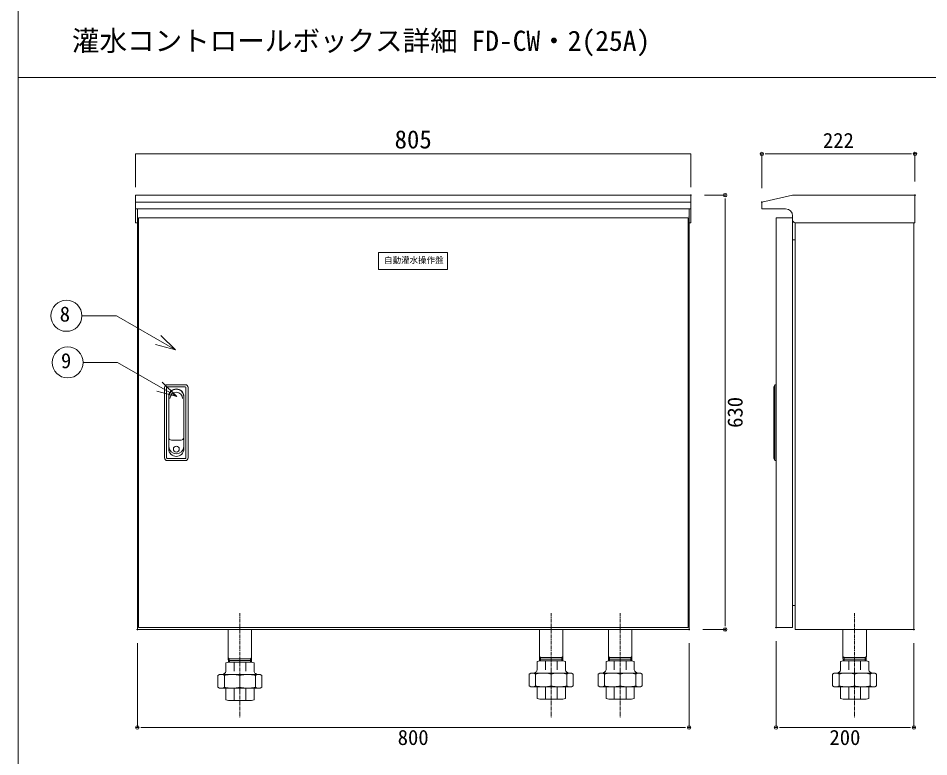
# Model space of a CAD drawing. Units: millimetres, scale not verified. Extents: x -79494 to 6471, y -2774 to 2774.
# Drawn here: x -1424 to -102, y -3 to 1069 of the extents above; entities that cross this region are included whole.
import ezdxf
from ezdxf.enums import TextEntityAlignment as Align

# ---------------------------------------------------------------- set-up
doc = ezdxf.new("R2010")
doc.units = ezdxf.units.MM
doc.header["$LTSCALE"] = 4
doc.header["$PDMODE"] = 32
doc.header["$PDSIZE"] = 0.8
doc.linetypes.add('USER6', pattern=[2, 1.25, -0.25, 0.25, -0.25])
for name, color, linetype, lineweight in [('0-0_0', 7, 'Continuous', 20), ('0-1_WAKU', 7, 'Continuous', 18), ('0-3_moji', 7, 'Continuous', 18), ('0-5_sunpo', 7, 'Continuous', 18), ('2-0', 3, 'Continuous', 18)]:
    doc.layers.add(name, color=color, linetype=linetype, lineweight=lineweight)
doc.layers.add('0-2_Defpoints', color=7, linetype='Continuous')
doc.styles.add('ＭＳ ゴシック', font='')
doc.styles.get('ＭＳ ゴシック').set_extended_font_data('MS Gothic')

# ---------------------------------------------------------------- blocks, each defined once
blk = doc.blocks.new('_Dot')
at = {"layer": '0-0_0'}
for p, q in [((-0.5, 0), (-1, 0)), ((0.25, 0), (-0.25, 0))]:
    blk.add_line(p, q, dxfattribs=at)
blk.add_circle((0, 0), 0.25, dxfattribs=at)
blk = doc.blocks.new('D11')
at = {"layer": '0-2_Defpoints'}
for p in [(38100.549, 31159.072), (38901.544, 31159.072), (38901.544, 31016.794)]:
    blk.add_point(p, dxfattribs=at)
at = {"layer": '0-5_sunpo', "lineweight": 20}
for p, q in [((38100.549, 31139.072), (38100.549, 31016.794)), ((38901.544, 31139.072), (38901.544, 31016.794)), ((38110.549, 31016.794), (38891.544, 31016.794))]:
    blk.add_line(p, q, dxfattribs=at)
at = {"layer": '0-5_sunpo', "xscale": 10, "yscale": 10, "rotation": 180}
blk.add_blockref('_Dot', (38100.549, 31016.794), dxfattribs=at)
at = {"layer": '0-5_sunpo', "xscale": 10, "yscale": 10}
blk.add_blockref('_Dot', (38901.544, 31016.794), dxfattribs=at)
at = {"layer": '0-5_sunpo', "style": 'ＭＳ ゴシック'}
blk.add_text('800', height=21.99, dxfattribs=at).set_placement((38478.547, 30984.794), align=Align.BOTTOM_LEFT)
blk = doc.blocks.new('D12')
at = {"layer": '0-2_Defpoints'}
for p in [(38904.047, 31789.855), (38901.544, 31159.072), (38953.881, 31159.072)]:
    blk.add_point(p, dxfattribs=at)
at = {"layer": '0-5_sunpo', "lineweight": 20}
for p, q in [((38924.047, 31789.855), (38953.881, 31789.855)), ((38953.881, 31779.855), (38953.881, 31169.072)), ((38921.544, 31159.072), (38953.881, 31159.072))]:
    blk.add_line(p, q, dxfattribs=at)
at = {"layer": '0-5_sunpo', "xscale": 10, "yscale": 10}
for p, rotation in [((38953.881, 31789.855), 90), ((38953.881, 31159.072), 270)]:
    blk.add_blockref('_Dot', p, dxfattribs=dict(at, rotation=rotation))
at = {"layer": '0-5_sunpo', "style": 'ＭＳ ゴシック'}
blk.add_text('630', height=21.99, rotation=90, dxfattribs=at).set_placement((38985.881, 31451.964), align=Align.BOTTOM_LEFT)
blk = doc.blocks.new('D13')
at = {"layer": '0-2_Defpoints'}
for p in [(39027.764, 31162.075), (39228.012, 31159.072), (39228.012, 31016.794)]:
    blk.add_point(p, dxfattribs=at)
at = {"layer": '0-5_sunpo', "lineweight": 20}
for p, q in [((39027.764, 31142.075), (39027.764, 31016.794)), ((39228.012, 31139.072), (39228.012, 31016.794)), ((39037.764, 31016.794), (39218.012, 31016.794))]:
    blk.add_line(p, q, dxfattribs=at)
at = {"layer": '0-5_sunpo', "xscale": 10, "yscale": 10, "rotation": 180}
blk.add_blockref('_Dot', (39027.764, 31016.794), dxfattribs=at)
at = {"layer": '0-5_sunpo', "xscale": 10, "yscale": 10}
blk.add_blockref('_Dot', (39228.012, 31016.794), dxfattribs=at)
at = {"layer": '0-5_sunpo', "style": 'ＭＳ ゴシック'}
blk.add_text('200', height=21.99, dxfattribs=at).set_placement((39105.388, 30984.794), align=Align.BOTTOM_LEFT)
blk = doc.blocks.new('D14')
at = {"layer": '0-2_Defpoints'}
for p in [(39229.514, 31849.764), (39229.514, 31789.855), (39007.238, 31779.843)]:
    blk.add_point(p, dxfattribs=at)
at = {"layer": '0-5_sunpo', "lineweight": 20}
for p, q in [((39007.238, 31799.843), (39007.238, 31849.764)), ((39017.238, 31849.764), (39219.514, 31849.764)), ((39229.514, 31809.855), (39229.514, 31849.764))]:
    blk.add_line(p, q, dxfattribs=at)
at = {"layer": '0-5_sunpo', "xscale": 10, "yscale": 10, "rotation": 180}
blk.add_blockref('_Dot', (39007.238, 31849.764), dxfattribs=at)
at = {"layer": '0-5_sunpo', "xscale": 10, "yscale": 10}
blk.add_blockref('_Dot', (39229.514, 31849.764), dxfattribs=at)
at = {"layer": '0-5_sunpo', "style": 'ＭＳ ゴシック'}
blk.add_text('222', height=21.99, dxfattribs=at).set_placement((39095.876, 31851.764), align=Align.BOTTOM_LEFT)

msp = doc.modelspace()

# ---------------------------------------------------------------- linework, layer by layer
at = {"layer": '0-1_WAKU'}
msp.add_line((-1423.549, 983), (6470.951, 983), dxfattribs=at)
msp.add_lwpolyline([(-1423.549, -2774), (6470.951, -2774), (6470.951, 2774), (-1423.549, 2774)], close=True, dxfattribs=at)
at = {"layer": '0-3_moji'}
for p, q in [((-1281.021, 637.034), (-1331.021, 637.034)), ((-1195.079, 587.415), (-1281.021, 637.034)), ((-1195.079, 587.415), (-1216.292, 608.629)), ((-1195.079, 587.415), (-1224.056, 595.18)), ((-1279.221, 569.292), (-1329.221, 569.292)), ((-1193.279, 519.673), (-1279.221, 569.292)), ((-1193.279, 519.673), (-1214.493, 540.886)), ((-1193.279, 519.673), (-1222.257, 527.438))]:
    msp.add_line(p, q, dxfattribs=at)
for centre in [(-1353.521, 637.034), (-1351.721, 569.292)]:
    msp.add_circle(centre, 22.5, dxfattribs=at)
at = {"layer": '2-0', "color": 7}
for p, q in [((-1253.106, 872.147), (-1253.106, 823.921)), ((-1253.106, 872.147), (-447.105, 872.147)), ((-447.105, 872.147), (-447.105, 823.921))]:
    msp.add_line(p, q, dxfattribs=at)
at = {"layer": '2-0'}
for p, q in [((-299.359, 812.238), (-343.914, 802.226)), ((-299.359, 812.238), (-121.638, 812.238)), ((-121.638, 812.238), (-121.638, 772.188)), ((-1253.106, 802.226), (-447.105, 802.226)), ((-343.914, 802.226), (-343.914, 792.213)), ((-1253.106, 792.213), (-1253.106, 772.188)), ((-447.105, 792.213), (-447.105, 772.188)), ((-343.914, 792.213), (-309.371, 792.213)), ((-299.359, 782.201), (-299.359, 776.193)), ((-1253.106, 772.188), (-1250.603, 772.188)), ((-449.608, 772.188), (-447.105, 772.188)), ((-295.354, 772.188), (-121.638, 772.188)), ((-299.359, 747.157), (-295.354, 747.157)), ((-1211.054, 532.891), (-1211.054, 430.764)), ((-1208.05, 532.891), (-1208.05, 430.764)), ((-1207.049, 536.896), (-1181.017, 536.896)), ((-1207.049, 533.892), (-1181.017, 533.892)), ((-1180.015, 430.764), (-1180.015, 532.891)), ((-1177.012, 430.764), (-1177.012, 532.891)), ((-326.393, 533.892), (-324.891, 536.896)), ((-326.393, 429.763), (-326.393, 533.892)), ((-324.891, 536.896), (-323.389, 536.896)), ((-324.891, 536.896), (-324.891, 426.759)), ((-323.389, 426.759), (-323.389, 536.896)), ((-1205.046, 519.875), (-1205.046, 443.53)), ((-1204.746, 519.875), (-1204.746, 460.051)), ((-1183.319, 519.875), (-1183.319, 460.051)), ((-1183.019, 519.875), (-1183.019, 443.781)), ((-1204.746, 457.948), (-1204.746, 447.235)), ((-1186.824, 456.546), (-1201.242, 456.546)), ((-1183.319, 457.948), (-1183.319, 447.235)), ((-1181.017, 429.763), (-1207.049, 429.763)), ((-1181.017, 426.759), (-1207.049, 426.759)), ((-326.393, 429.763), (-324.891, 426.759)), ((-324.891, 426.759), (-323.389, 426.759)), ((-299.359, 216.498), (-295.354, 216.498)), ((-1118.699, 181.455), (-1118.699, 140.317)), ((-1084.657, 181.455), (-1084.657, 140.317)), ((-666.778, 181.455), (-666.778, 142.319)), ((-632.736, 181.455), (-632.736, 142.319)), ((-566.664, 181.455), (-566.664, 142.319)), ((-532.622, 181.455), (-532.622, 142.319)), ((-226.268, 181.455), (-226.268, 142.319)), ((-192.226, 181.455), (-192.226, 142.319)), ((-1122.204, 133.254), (-1118.323, 133.97)), ((-1122.204, 121.136), (-1122.204, 133.254)), ((-1117.082, 138.7), (-1118.699, 140.317)), ((-1118.496, 133.97), (-1118.598, 140.216)), ((-1084.806, 138.7), (-1118.55, 138.7)), ((-1084.806, 136.343), (-1118.55, 136.343)), ((-1085.033, 133.97), (-1118.323, 133.97)), ((-1117.028, 133.97), (-1117.082, 138.7)), ((-1110.18, 133.97), (-1110.18, 121.136)), ((-1093.176, 133.97), (-1093.176, 121.136)), ((-1085.033, 133.97), (-1081.153, 133.254)), ((-1084.86, 133.97), (-1084.758, 140.216)), ((-1081.153, 121.136), (-1081.153, 133.254)), ((-670.282, 135.256), (-666.402, 135.973)), ((-670.282, 123.139), (-670.282, 135.256)), ((-665.161, 140.702), (-666.778, 142.319)), ((-666.575, 135.973), (-666.677, 142.218)), ((-632.885, 140.702), (-666.629, 140.702)), ((-632.885, 138.345), (-666.629, 138.345)), ((-633.112, 135.973), (-666.402, 135.973)), ((-665.107, 135.973), (-665.161, 140.702)), ((-658.259, 135.973), (-658.259, 123.139)), ((-641.255, 135.973), (-641.255, 123.139)), ((-634.407, 135.973), (-634.353, 140.702)), ((-634.353, 140.702), (-632.736, 142.319)), ((-633.112, 135.973), (-629.231, 135.256)), ((-632.939, 135.973), (-632.837, 142.218)), ((-629.231, 123.139), (-629.231, 135.256)), ((-570.168, 135.256), (-566.288, 135.973)), ((-570.168, 123.139), (-570.168, 135.256)), ((-565.047, 140.702), (-566.664, 142.319)), ((-566.461, 135.973), (-566.562, 142.218)), ((-532.77, 140.702), (-566.515, 140.702)), ((-532.77, 138.345), (-566.515, 138.345)), ((-532.998, 135.973), (-566.288, 135.973)), ((-564.993, 135.973), (-565.047, 140.702)), ((-558.145, 135.973), (-558.145, 123.139)), ((-541.141, 135.973), (-541.141, 123.139)), ((-534.293, 135.973), (-534.239, 140.702)), ((-534.239, 140.702), (-532.622, 142.319)), ((-532.998, 135.973), (-529.117, 135.256)), ((-532.824, 135.973), (-532.723, 142.218)), ((-529.117, 123.139), (-529.117, 135.256)), ((-229.773, 135.256), (-225.892, 135.973)), ((-229.773, 123.139), (-229.773, 135.256)), ((-224.651, 140.702), (-226.268, 142.319)), ((-226.065, 135.973), (-226.167, 142.218)), ((-192.375, 140.702), (-226.119, 140.702)), ((-192.375, 138.345), (-226.119, 138.345)), ((-192.602, 135.973), (-225.892, 135.973)), ((-224.597, 135.973), (-224.651, 140.702)), ((-217.749, 135.973), (-217.749, 123.139)), ((-200.745, 135.973), (-200.745, 123.139)), ((-193.897, 135.973), (-193.843, 140.702)), ((-193.843, 140.702), (-192.226, 142.319)), ((-192.602, 135.973), (-188.722, 135.256)), ((-192.429, 135.973), (-192.327, 142.218)), ((-188.722, 123.139), (-188.722, 135.256)), ((-674.77, 118.235), (-672.285, 119.67)), ((-624.744, 118.235), (-627.229, 119.67)), ((-574.656, 118.235), (-572.171, 119.67)), ((-524.629, 118.235), (-527.115, 119.67)), ((-234.26, 118.235), (-231.775, 119.67)), ((-209.247, 121.239), (-209.247, 95.207)), ((-184.234, 118.235), (-186.719, 119.67)), ((-1131.215, 116.233), (-1133.648, 114.828)), ((-1133.648, 114.828), (-1133.648, 97.613)), ((-1101.678, 116.233), (-1131.215, 116.233)), ((-1126.691, 116.233), (-1124.206, 117.668)), ((-1124.284, 114.828), (-1124.284, 97.613)), ((-1101.678, 116.233), (-1072.141, 116.233)), ((-1101.678, 114.828), (-1101.678, 97.613)), ((-1076.665, 116.233), (-1079.15, 117.668)), ((-1079.072, 114.828), (-1079.072, 97.613)), ((-1072.141, 116.233), (-1069.708, 114.828)), ((-1069.708, 114.828), (-1069.708, 97.613)), ((-679.294, 118.235), (-681.727, 116.83)), ((-681.727, 116.83), (-681.727, 99.615)), ((-649.757, 118.235), (-679.294, 118.235)), ((-672.363, 116.83), (-672.363, 99.615)), ((-649.757, 118.235), (-620.22, 118.235)), ((-649.757, 116.83), (-649.757, 99.615)), ((-627.151, 116.83), (-627.151, 99.615)), ((-620.22, 118.235), (-617.787, 116.83)), ((-617.787, 116.83), (-617.787, 99.615)), ((-579.179, 118.235), (-581.613, 116.83)), ((-581.613, 116.83), (-581.613, 99.615)), ((-549.643, 118.235), (-579.179, 118.235)), ((-572.249, 116.83), (-572.249, 99.615)), ((-549.643, 118.235), (-520.106, 118.235)), ((-549.643, 116.83), (-549.643, 99.615)), ((-527.036, 116.83), (-527.036, 99.615)), ((-520.106, 118.235), (-517.672, 116.83)), ((-517.672, 116.83), (-517.672, 99.615)), ((-238.784, 118.235), (-241.217, 116.83)), ((-241.217, 116.83), (-241.217, 99.615)), ((-209.247, 118.235), (-238.784, 118.235)), ((-231.853, 116.83), (-231.853, 99.615)), ((-209.247, 118.235), (-179.71, 118.235)), ((-209.247, 116.83), (-209.247, 99.615)), ((-186.641, 116.83), (-186.641, 99.615)), ((-179.71, 118.235), (-177.277, 116.83)), ((-177.277, 116.83), (-177.277, 99.615)), ((-1131.215, 96.208), (-1133.648, 97.613)), ((-1101.678, 96.208), (-1131.215, 96.208)), ((-1122.204, 96.208), (-1122.204, 79.187)), ((-1110.18, 96.208), (-1110.18, 78.47)), ((-1101.678, 96.208), (-1072.141, 96.208)), ((-1093.176, 96.208), (-1093.176, 78.47)), ((-1081.153, 96.208), (-1081.153, 79.187)), ((-1072.141, 96.208), (-1069.708, 97.613)), ((-679.294, 98.21), (-681.727, 99.615)), ((-649.757, 98.21), (-679.294, 98.21)), ((-670.282, 98.21), (-670.282, 81.189)), ((-658.259, 98.21), (-658.259, 80.473)), ((-649.757, 98.21), (-620.22, 98.21)), ((-641.255, 98.21), (-641.255, 80.473)), ((-629.231, 98.21), (-629.231, 81.189)), ((-620.22, 98.21), (-617.787, 99.615)), ((-579.179, 98.21), (-581.613, 99.615)), ((-549.643, 98.21), (-579.179, 98.21)), ((-570.168, 98.21), (-570.168, 81.189)), ((-558.145, 98.21), (-558.145, 80.473)), ((-549.643, 98.21), (-520.106, 98.21)), ((-541.141, 98.21), (-541.141, 80.473)), ((-529.117, 98.21), (-529.117, 81.189)), ((-520.106, 98.21), (-517.672, 99.615)), ((-238.784, 98.21), (-241.217, 99.615)), ((-209.247, 98.21), (-238.784, 98.21)), ((-229.773, 98.21), (-229.773, 81.189)), ((-217.749, 98.21), (-217.749, 80.473)), ((-209.247, 98.21), (-179.71, 98.21)), ((-200.745, 98.21), (-200.745, 80.473)), ((-188.722, 98.21), (-188.722, 81.189)), ((-179.71, 98.21), (-177.277, 99.615)), ((-666.402, 80.473), (-670.282, 81.189)), ((-666.402, 80.473), (-633.112, 80.473)), ((-629.231, 81.189), (-633.112, 80.473)), ((-566.288, 80.473), (-570.168, 81.189)), ((-566.288, 80.473), (-532.998, 80.473)), ((-529.117, 81.189), (-532.998, 80.473)), ((-225.892, 80.473), (-229.773, 81.189)), ((-225.892, 80.473), (-192.602, 80.473)), ((-188.722, 81.189), (-192.602, 80.473)), ((-1118.323, 78.47), (-1122.204, 79.187)), ((-1118.323, 78.47), (-1085.033, 78.47)), ((-1081.153, 79.187), (-1085.033, 78.47))]:
    msp.add_line(p, q, dxfattribs=at)
at = {"layer": '2-0', "linetype": 'USER6'}
for p, q in [((-1101.678, 205.294), (-1101.678, 53.125)), ((-649.757, 205.294), (-649.757, 53.125)), ((-549.643, 205.294), (-549.643, 53.125)), ((-209.247, 205.294), (-209.247, 53.125)), ((-1101.678, 119.237), (-1101.678, 93.204)), ((-649.757, 121.239), (-649.757, 95.207)), ((-549.643, 121.239), (-549.643, 95.207))]:
    msp.add_line(p, q, dxfattribs=at)
at = {"layer": '2-0'}
for points in [[(-1253.106, 812.238), (-447.105, 812.238), (-447.105, 792.213), (-1253.106, 792.213)], [(-1250.603, 792.213), (-449.608, 792.213), (-449.608, 181.455), (-1250.603, 181.455)], [(-1249.101, 779.197), (-451.11, 779.197), (-451.11, 184.458), (-1249.101, 184.458)], [(-323.389, 779.197), (-299.359, 779.197), (-299.359, 184.458), (-323.389, 184.458)], [(-295.354, 772.188), (-123.14, 772.188), (-123.14, 181.455), (-295.354, 181.455)]]:
    msp.add_lwpolyline(points, close=True, dxfattribs=at)
at = {"layer": '2-0', "color": 7}
msp.add_lwpolyline([(-900.293, 729.135), (-800.168, 729.135), (-800.168, 704.104), (-900.293, 704.104)], close=True, dxfattribs=at)
at = {"layer": '2-0'}
msp.add_lwpolyline([(-1086.328, 133.97), (-1086.274, 138.7), (-1084.657, 140.317)], dxfattribs=at)
msp.add_circle((-1194.033, 443.53), 4.255, dxfattribs=at)
for centre, radius, start, end in [((-449.608, 782.201), 0.25, 0, 180), ((-449.608, 782.201), 0.25, 180, 0), ((-309.371, 782.201), 10.012, 0, 90), ((-451.11, 779.197), 0.25, 0, 180), ((-451.11, 779.197), 0.25, 180, 0), ((-295.354, 776.193), 4.005, 180, 270), ((-1207.049, 532.891), 4.005, 89.99999, 179.99995), ((-1207.049, 532.891), 1.001, 90, 180.00001), ((-1194.033, 519.875), 11.014, 0, 179.99996), ((-1194.033, 519.875), 10.713, 0, 179.99996), ((-1181.017, 532.891), 4.005, 0, 89.99999), ((-1181.017, 532.891), 1.001, 0, 90), ((-1194.033, 516.871), 9.211, 0, 179.99995), ((-1201.242, 460.051), 3.504, 179.99996, 270), ((-1203.745, 457.948), 1.001, 135.21436, 180.00001), ((-1186.824, 460.051), 3.504, 270.00002, 360), ((-1184.321, 457.948), 1.001, 0, 44.7856), ((-1194.033, 443.781), 11.014, 180.00004, 359.99998), ((-1194.033, 447.235), 10.713, 180.00004, 359.99998), ((-1207.049, 430.764), 4.005, 179.99995, 270), ((-1207.049, 430.764), 1.001, 179.99999, 270), ((-1181.017, 430.764), 1.001, 270, 0), ((-1181.017, 430.764), 4.005, 270.00001, 0), ((-1126.208, 121.136), 4.005, 300, 360), ((-1077.148, 121.136), 4.005, 180, 240), ((-674.287, 123.139), 4.005, 300, 360), ((-625.227, 123.139), 4.005, 180, 240), ((-574.173, 123.139), 4.005, 300, 360), ((-525.112, 123.139), 4.005, 180, 240), ((-233.777, 123.139), 4.005, 300, 360), ((-184.717, 123.139), 4.005, 180, 240), ((-1128.41, 106.215), 10.08, 102.56133, 121.30747), ((-1128.966, 108.646), 7.587, 77.54467, 102.45536), ((-1129.522, 106.215), 10.08, 58.69248, 77.43867), ((-1112.757, 68.576), 47.667, 94.84514, 103.99506), ((-1112.981, 71.116), 45.117, 85.16537, 94.83355), ((-1113.206, 68.576), 47.667, 76.00495, 85.15381), ((-1090.15, 68.576), 47.667, 94.84619, 103.99505), ((-1090.375, 71.116), 45.117, 85.16644, 94.83464), ((-1090.599, 68.576), 47.667, 76.00493, 85.15484), ((-1073.834, 106.215), 10.08, 102.56128, 121.30746), ((-1074.39, 108.646), 7.587, 77.54464, 102.45535), ((-1074.946, 106.215), 10.08, 58.69253, 77.43866), ((-676.489, 108.218), 10.08, 102.56133, 121.30747), ((-677.045, 110.649), 7.587, 77.54467, 102.45536), ((-677.601, 108.218), 10.08, 58.69248, 77.43867), ((-660.836, 70.578), 47.667, 94.84514, 103.99506), ((-661.06, 73.118), 45.117, 85.16537, 94.83355), ((-661.285, 70.578), 47.667, 76.00495, 85.15381), ((-638.229, 70.578), 47.667, 94.84619, 103.99505), ((-638.454, 73.119), 45.117, 85.16644, 94.83464), ((-638.678, 70.578), 47.667, 76.00493, 85.15484), ((-621.913, 108.218), 10.08, 102.56128, 121.30746), ((-622.469, 110.649), 7.587, 77.54464, 102.45535), ((-623.025, 108.218), 10.08, 58.69253, 77.43866), ((-576.375, 108.218), 10.08, 102.56133, 121.30747), ((-576.931, 110.649), 7.587, 77.54467, 102.45536), ((-577.487, 108.218), 10.08, 58.69248, 77.43867), ((-560.721, 70.578), 47.667, 94.84514, 103.99506), ((-560.946, 73.118), 45.117, 85.16537, 94.83355), ((-561.17, 70.578), 47.667, 76.00495, 85.15381), ((-538.115, 70.578), 47.667, 94.84619, 103.99505), ((-538.339, 73.119), 45.117, 85.16644, 94.83464), ((-538.564, 70.578), 47.667, 76.00493, 85.15484), ((-521.798, 108.218), 10.08, 102.56128, 121.30746), ((-522.354, 110.649), 7.587, 77.54464, 102.45535), ((-522.91, 108.218), 10.08, 58.69253, 77.43866), ((-235.979, 108.218), 10.08, 102.56133, 121.30747), ((-236.535, 110.649), 7.587, 77.54467, 102.45536), ((-237.091, 108.218), 10.08, 58.69248, 77.43867), ((-220.326, 70.578), 47.667, 94.84514, 103.99506), ((-220.55, 73.118), 45.117, 85.16537, 94.83355), ((-220.775, 70.578), 47.667, 76.00495, 85.15381), ((-197.719, 70.578), 47.667, 94.84619, 103.99505), ((-197.944, 73.119), 45.117, 85.16644, 94.83464), ((-198.168, 70.578), 47.667, 76.00493, 85.15484), ((-181.403, 108.218), 10.08, 102.56128, 121.30746), ((-181.959, 110.649), 7.587, 77.54464, 102.45535), ((-182.515, 108.218), 10.08, 58.69253, 77.43866), ((-1128.41, 106.225), 10.08, 238.69253, 257.43868), ((-1128.966, 103.795), 7.587, 257.54464, 282.45532), ((-1129.522, 106.225), 10.08, 282.56133, 301.30752), ((-1112.757, 143.865), 47.667, 256.00494, 265.15486), ((-1112.981, 141.325), 45.117, 265.16645, 274.83463), ((-1113.206, 143.865), 47.667, 274.84619, 283.99505), ((-1090.15, 143.865), 47.667, 256.00495, 265.15381), ((-1090.375, 141.325), 45.117, 265.16536, 274.83356), ((-1090.599, 143.865), 47.667, 274.84516, 283.99507), ((-1073.834, 106.225), 10.08, 238.69254, 257.43872), ((-1074.39, 103.795), 7.587, 257.54465, 282.45536), ((-1074.946, 106.225), 10.08, 282.56134, 301.30747), ((-676.489, 108.228), 10.08, 238.69253, 257.43868), ((-677.045, 105.797), 7.587, 257.54464, 282.45532), ((-677.601, 108.228), 10.08, 282.56133, 301.30752), ((-660.836, 145.867), 47.667, 256.00494, 265.15486), ((-661.06, 143.327), 45.117, 265.16645, 274.83463), ((-661.285, 145.868), 47.667, 274.84619, 283.99505), ((-638.229, 145.868), 47.667, 256.00495, 265.15381), ((-638.454, 143.327), 45.117, 265.16536, 274.83356), ((-638.678, 145.867), 47.667, 274.84516, 283.99507), ((-621.913, 108.228), 10.08, 238.69254, 257.43872), ((-622.469, 105.797), 7.587, 257.54465, 282.45536), ((-623.025, 108.228), 10.08, 282.56134, 301.30747), ((-576.375, 108.228), 10.08, 238.69253, 257.43868), ((-576.931, 105.797), 7.587, 257.54464, 282.45532), ((-577.487, 108.228), 10.08, 282.56133, 301.30752), ((-560.721, 145.867), 47.667, 256.00494, 265.15486), ((-560.946, 143.327), 45.117, 265.16645, 274.83463), ((-561.17, 145.868), 47.667, 274.84619, 283.99505), ((-538.115, 145.868), 47.667, 256.00495, 265.15381), ((-538.339, 143.327), 45.117, 265.16536, 274.83356), ((-538.564, 145.867), 47.667, 274.84516, 283.99507), ((-521.798, 108.228), 10.08, 238.69254, 257.43872), ((-522.354, 105.797), 7.587, 257.54465, 282.45536), ((-522.91, 108.228), 10.08, 282.56134, 301.30747), ((-235.979, 108.228), 10.08, 238.69253, 257.43868), ((-236.535, 105.797), 7.587, 257.54464, 282.45532), ((-237.091, 108.228), 10.08, 282.56133, 301.30752), ((-220.326, 145.867), 47.667, 256.00494, 265.15486), ((-220.55, 143.327), 45.117, 265.16645, 274.83463), ((-220.775, 145.868), 47.667, 274.84619, 283.99505), ((-197.719, 145.868), 47.667, 256.00495, 265.15381), ((-197.944, 143.327), 45.117, 265.16536, 274.83356), ((-198.168, 145.867), 47.667, 274.84516, 283.99507), ((-181.403, 108.228), 10.08, 238.69254, 257.43872), ((-181.959, 105.797), 7.587, 257.54465, 282.45536), ((-182.515, 108.228), 10.08, 282.56134, 301.30747)]:
    msp.add_arc(centre, radius, start, end, dxfattribs=at)

# ---------------------------------------------------------------- block references
at = {"layer": '0-5_sunpo'}
for name in ['D14', 'D12', 'D11', 'D13']:
    msp.add_blockref(name, (-39351.152, -30977.617), dxfattribs=at)

# ---------------------------------------------------------------- texts
at = {"layer": '0-3_moji', "style": 'ＭＳ ゴシック'}
for s, height, p in [('灌水コントロールボックス詳細 FD-CW・2(25A)', 29.33, (-1345.549, 1013)), ('8', 21.99, (-1363.267, 622.034)), ('9', 21.99, (-1361.467, 554.292))]:
    msp.add_text(s, height=height, dxfattribs=at).set_placement(p, align=Align.BOTTOM_LEFT)
at = {"layer": '2-0', "color": 7, "style": 'ＭＳ ゴシック'}
for s, height, p in [('805', 26.43, (-877.139, 872.147)), ('自動灌水操作盤', 8.809, (-892.344, 710.699))]:
    msp.add_text(s, height=height, dxfattribs=at).set_placement(p, align=Align.BOTTOM_LEFT)

doc.saveas('drawing.dxf')
